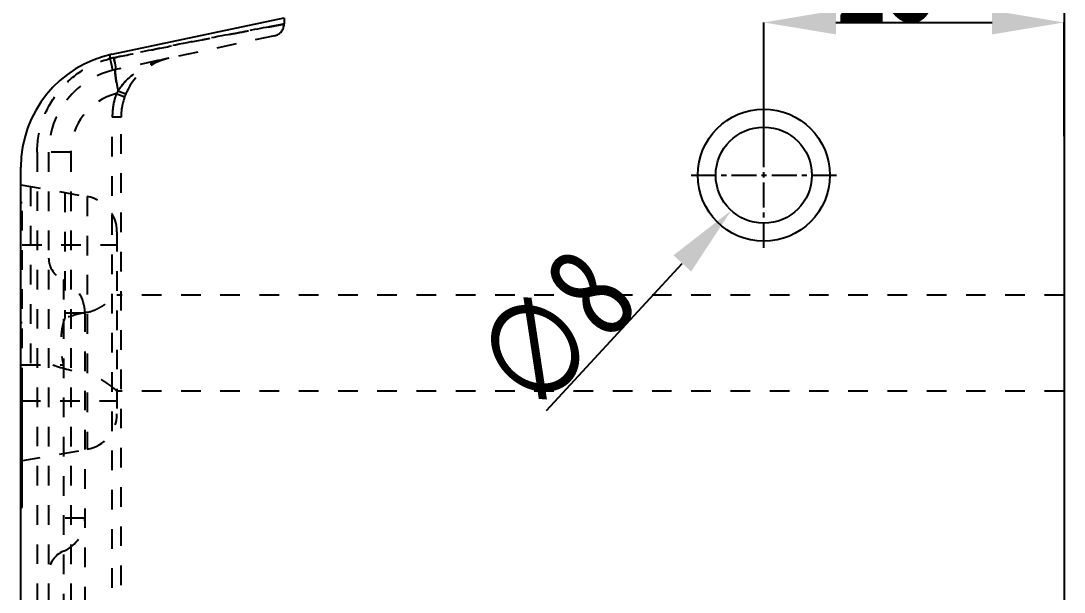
# Model space of a CAD drawing. Header units: millimetres. Extents: x -2895 to -298, y -11750 to -2997.
# Drawn here: x -1461.9 to -1375.1, y -5915.2 to -5867.6 of the extents above; entities that cross this region are included whole.
import ezdxf

# ---------------------------------------------------------------- set-up
doc = ezdxf.new("R2010")
doc.units = ezdxf.units.MM
doc.header["$LTSCALE"] = 16.335
doc.header["$PDMODE"] = 3
doc.header["$PDSIZE"] = 0.3125
doc.linetypes.add('CENTER', pattern=[0.6, 0.375, -0.075, 0.075, -0.075])
doc.linetypes.add('HIDDEN', pattern=[0.2, 0.1, -0.1])
doc.layers.get('0').update_dxf_attribs({"linetype": 'CONTINUOUS'})
doc.layers.get('Defpoints').update_dxf_attribs({"linetype": 'CONTINUOUS'})
doc.layers.add('DEFAULT_2', color=8, linetype='HIDDEN')
doc.styles.get("Standard").update_dxf_attribs({"font": 'txt', "width": 0.8})
doc.dimstyles.new('ISO-25', dxfattribs={"dimtxt": 8, "dimasz": 6, "dimexe": 0, "dimexo": 0, "dimgap": 0, "dimtad": 1, "dimdsep": 46, "dimtxsty": 'Standard', "dimcen": 0, "dimclrd": 4, "dimclre": 4, "dimclrt": 6, "dimazin": 0, "dimtfac": 1, "dimtofl": 0, "dimtmove": 0, "dimatfit": 3, "dimfxl": 0, "dimarcsym": 0})

# ---------------------------------------------------------------- blocks, each defined once
blk = doc.blocks.new('*D1428')
at = {"color": 4, "lineweight": -2}
for p, q in [((-1400.065, -5878.224), (-1400.065, -5867.747)), ((-1394.065, -5867.747), (-1381.065, -5867.747)), ((-1375.065, -5877.217), (-1375.065, -5867.747))]:
    blk.add_line(p, q, dxfattribs=at)
at = {"color": 4}
for points in [[(-1394.065, -5866.747), (-1394.065, -5868.747), (-1400.065, -5867.747)], [(-1381.065, -5866.747), (-1381.065, -5868.747), (-1375.065, -5867.747)]]:
    blk.add_solid(points, dxfattribs=at)
at = {"layer": 'Defpoints', "color": 0}
for p in [(-1375.065, -5867.747), (-1375.065, -5877.217), (-1400.065, -5878.224)]:
    blk.add_point(p, dxfattribs=at)
at = {"color": 6, "insert": (-1389.74, -5863.747), "char_height": 8, "attachment_point": 5}
blk.add_mtext('25', dxfattribs=at)
blk = doc.blocks.new('*D1429')
at = {"color": 4, "lineweight": -2}
blk.add_line((-1418.153, -5900.061), (-1406.848, -5887.815), dxfattribs=at)
at = {"color": 4}
blk.add_solid([(-1407.582, -5887.137), (-1406.113, -5888.494), (-1402.778, -5883.407)], dxfattribs=at)
at = {"layer": 'Defpoints', "color": 0}
for p in [(-1397.351, -5877.529), (-1402.778, -5883.407)]:
    blk.add_point(p, dxfattribs=at)
at = {"color": 6, "insert": (-1417.474, -5893.429), "char_height": 8, "attachment_point": 5, "rotation": 47.28739}
blk.add_mtext('∅8', dxfattribs=at)

msp = doc.modelspace()

# ---------------------------------------------------------------- linework, layer by layer
at = {"color": 7, "linetype": 'Continuous'}
for p, q in [((-1375.065, -5795.468), (-1375.065, -6175.468)), ((-1454.297, -5870.393), (-1440, -5867.354)), ((-1461.909, -6175.468), (-1461.909, -5879.793)), ((-1461.909, -5898.142), (-1461.809, -5898.142)), ((-1461.809, -5908.142), (-1461.809, -5898.142)), ((-1461.909, -5908.142), (-1461.809, -5908.142))]:
    msp.add_line(p, q, dxfattribs=at)
at = {"color": 1, "linetype": 'CENTER', "ltscale": 0.342088}
for p, q in [((-1400.065, -5886.518), (-1400.065, -5874.418)), ((-1406.115, -5880.468), (-1394.015, -5880.468))]:
    msp.add_line(p, q, dxfattribs=at)
at = {"color": 7, "linetype": 'Continuous'}
for radius in [5.5, 4]:
    msp.add_circle((-1400.065, -5880.468), radius, dxfattribs=at)
msp.add_arc((-1452.299, -5879.793), 9.61, 102, 180, dxfattribs=at)
at = {"layer": 'DEFAULT_2', "color": 8, "linetype": 'HIDDEN'}
for p, q in [((-1440.364, -5867.946), (-1441.232, -5868.11)), ((-1440.326, -5867.939), (-1440.364, -5867.946)), ((-1440, -5867.876), (-1440.326, -5867.939)), ((-1440, -5867.354), (-1440, -5867.876)), ((-1440.796, -5868.859), (-1454.025, -5871.671)), ((-1454.496, -5870.437), (-1454.496, -5870.762)), ((-1454.301, -6052.061), (-1454.301, -5875.643)), ((-1453.567, -5875.643), (-1454.301, -5875.643)), ((-1453.567, -6061.633), (-1453.567, -5875.643)), ((-1460.55, -5878.55), (-1460.55, -6083.955)), ((-1457.762, -5878.552), (-1460.55, -5878.552)), ((-1459.597, -5878.552), (-1459.597, -6082.951)), ((-1457.762, -5878.552), (-1457.762, -6052.363)), ((-1461.909, -5881.273), (-1456.388, -5882.246)), ((-1461.109, -5881.414), (-1461.109, -5896.273)), ((-1458.25, -5881.918), (-1458.25, -5892.345)), ((-1461.809, -5882.773), (-1461.909, -5882.773)), ((-1461.809, -5898.142), (-1461.809, -5882.773)), ((-1456.388, -5882.246), (-1456.388, -5903.299)), ((-1453.909, -5885.201), (-1453.909, -5900.345)), ((-1461.809, -5886.273), (-1453.909, -5886.273)), ((-1461.809, -5887.773), (-1461.909, -5887.773)), ((-1458.367, -5889.197), (-1458.367, -6040.429)), ((-1375.065, -5890.463), (-1453.909, -5890.463)), ((-1456.582, -5891.95), (-1459.597, -5891.95)), ((-1456.582, -5891.886), (-1456.582, -6037.739)), ((-1461.809, -5892.773), (-1461.909, -5892.773)), ((-1461.909, -5896.273), (-1458.347, -5896.273)), ((-1375.065, -5898.463), (-1453.909, -5898.463)), ((-1461.909, -5899.273), (-1453.909, -5899.273)), ((-1461.809, -5903.142), (-1461.909, -5903.142)), ((-1461.909, -5904.273), (-1456.388, -5903.299)), ((-1456.582, -5909.035), (-1459.597, -5909.035))]:
    msp.add_line(p, q, dxfattribs=at)
for centre, radius, start, end in [((-1441.005, -5867.876), 1.005, 282, 0), ((-1169.615, -7243.062), 1401.565, 101.554039, 101.714126), ((-1452.35, -5879.011), 8.524, 104.58538, 105.79585), ((-1452.56, -5878.558), 8.033, 101.58766, 103.95), ((-1469.716, -5873.975), 15.886, 10.59442, 11.94339), ((-1448.542, -5875.643), 5.025, 102, 155.50932), ((-1452.562, -5878.552), 7.035, 102, 180), ((-1434.314, -5869.475), 19.907, 189.52007, 191.49739), ((-1449.775, -5876.008), 4.792, 143.87039, 145.39355), ((-1449.631, -5876.114), 4.97, 141.28486, 143.86446), ((-1452.738, -5878.552), 5.024, 104.0796, 180.00392), ((-1448.433, -5875.649), 5.868, 160.37115, 179.93391), ((-1448.518, -5875.632), 5.782, 165.11816, 166.84579), ((-1448.474, -5875.644), 5.828, 160.28695, 165.11483), ((-1449.2, -5876.318), 5.443, 148.12089, 150.98866), ((-1449.236, -5876.297), 5.401, 148.11712, 150.99538), ((-1449.258, -5876.284), 5.377, 148.10088, 149.0694), ((-1449.919, -5875.909), 4.617, 145.38832, 147.71906), ((-1448.527, -5875.647), 5.041, 161.92714, 179.97107), ((-1448.493, -5875.658), 5.077, 160.3247, 161.92661), ((-1448.719, -5875.576), 4.836, 158.08001, 160.3426), ((-1448.591, -5875.627), 4.974, 156.95863, 158.07925), ((-1448.624, -5875.609), 4.937, 155.47055, 157.00213), ((-1448.653, -5875.596), 4.905, 155.49134, 157.00678), ((-1448.582, -5875.639), 4.985, 172.58813, 175.08154), ((-1448.548, -5875.643), 5.02, 170.11234, 172.58814), ((-1448.496, -5875.642), 5.071, 178.57189, 180.00455), ((-1448.554, -5875.64), 5.013, 175.08892, 178.57599), ((-1456.909, -5885.201), 3, 0, 80), ((-1457.587, -5887.344), 2.01, 180, 247.18511), ((-1459.497, -5891.883), 2.914, 0.00003, 67.18511), ((-1456.909, -5900.345), 3, 280, 0), ((-1459.497, -5909.102), 2.914, 292.81489, 359.99997), ((-1457.587, -5913.641), 2.01, 112.81489, 180)]:
    msp.add_arc(centre, radius, start, end, dxfattribs=at)
for centre, major_axis, ratio, start_param, end_param in [((-1456.365, -5894.463), (0, 4), 0.555556, 1.012873, 2.040363), ((-1439.005, -5894.463), (22.685, 0), 0.176327, 2.443782, 2.583669), ((-1439.005, -5894.463), (22.685, 0), 0.176327, -2.672026, -2.443782)]:
    msp.add_ellipse(centre, major_axis=major_axis, ratio=ratio, start_param=start_param, end_param=end_param, dxfattribs=at)
for points, knots in [([(-1454.173, -5870.688), (-1453.345, -5870.516), (-1451.696, -5870.176), (-1449.249, -5869.675), (-1447.244, -5869.271), (-1445.69, -5868.963), (-1444.589, -5868.747), (-1443.559, -5868.549), (-1442.626, -5868.372), (-1441.816, -5868.219), (-1441.229, -5868.109), (-1440.838, -5868.036), (-1440.606, -5867.992), (-1440.415, -5867.956), (-1440.263, -5867.927), (-1440.149, -5867.905), (-1440.075, -5867.891), (-1440.036, -5867.883), (-1440.015, -5867.88), (-1440.008, -5867.876), (-1440, -5867.877), (-1440, -5867.876)], [0, 0, 0, 0, 0.175665, 0.349427, 0.518733, 0.600279, 0.678344, 0.751574, 0.818001, 0.875602, 0.922708, 0.941916, 0.958223, 0.971684, 0.982353, 0.990342, 0.995827, 0.997686, 0.998986, 0.99975, 1, 1, 1, 1]), ([(-1441.232, -5868.11), (-1442.55, -5868.357), (-1445.589, -5868.934), (-1448.621, -5869.547), (-1450.338, -5869.898)], [0, 0, 0, 0, 0.433594, 1, 1, 1, 1]), ([(-1460.55, -5878.55), (-1460.545, -5877.668), (-1460.256, -5875.892), (-1458.971, -5873.528), (-1456.998, -5871.699), (-1455.348, -5870.983), (-1454.496, -5870.762)], [0, 0, 0, 0, 0.250142, 0.500189, 0.750131, 1, 1, 1, 1]), ([(-1454.496, -5870.762), (-1454.466, -5870.881), (-1454.423, -5871.058), (-1454.371, -5871.285), (-1454.339, -5871.436), (-1454.316, -5871.556), (-1454.3, -5871.651), (-1454.299, -5871.697), (-1454.294, -5871.734), (-1454.3, -5871.735)], [0, 0, 0, 0, 0.369989, 0.548153, 0.705362, 0.831209, 0.922768, 0.979071, 1, 1, 1, 1]), ([(-1454.173, -5870.688), (-1454.148, -5870.808), (-1454.112, -5870.987), (-1454.071, -5871.217), (-1454.045, -5871.369), (-1454.029, -5871.49), (-1454.018, -5871.586), (-1454.019, -5871.633), (-1454.018, -5871.669), (-1454.025, -5871.671)], [0, 0, 0, 0, 0.369442, 0.54739, 0.704449, 0.830237, 0.921852, 0.978376, 1, 1, 1, 1]), ([(-1449.587, -5870.727), (-1450.416, -5870.904), (-1452.041, -5871.523), (-1453.362, -5872.715), (-1453.822, -5873.443)], [0, 0, 0, 0, 0.495964, 1, 1, 1, 1]), ([(-1449.587, -5870.727), (-1450.416, -5870.904), (-1452.041, -5871.523), (-1453.362, -5872.715), (-1453.822, -5873.443)], [0, 0, 0, 0, 0.49595, 1, 1, 1, 1]), ([(-1449.587, -5870.727), (-1449.858, -5870.785), (-1450.94, -5871.075), (-1451.964, -5871.602), (-1452.623, -5872.127)], [0, 0, 0, 0, 0.247745, 1, 1, 1, 1]), ([(-1454.298, -5871.682), (-1454.297, -5871.695), (-1454.297, -5871.709), (-1454.296, -5871.734), (-1454.301, -5871.735)], [0, 0, 0, 0, 0.722218, 1, 1, 1, 1]), ([(-1453.948, -5872.768), (-1453.982, -5872.562), (-1454.029, -5872.231), (-1454.063, -5871.896), (-1454.056, -5871.769)], [0, 0, 0, 0, 0.621805, 1, 1, 1, 1]), ([(-1454.025, -5871.671), (-1454.038, -5871.674), (-1454.056, -5871.728), (-1454.058, -5871.818), (-1454.053, -5871.982), (-1454.031, -5872.2), (-1453.995, -5872.472), (-1453.929, -5872.893), (-1453.867, -5873.22), (-1453.822, -5873.443)], [0, 0, 0, 0, 0.022515, 0.075463, 0.164696, 0.288874, 0.443886, 0.620819, 1, 1, 1, 1]), ([(-1454.025, -5871.671), (-1454.038, -5871.674), (-1454.056, -5871.728), (-1454.058, -5871.818), (-1454.053, -5871.982), (-1454.031, -5872.2), (-1453.995, -5872.472), (-1453.929, -5872.893), (-1453.867, -5873.22), (-1453.822, -5873.443)], [0, 0, 0, 0, 0.022515, 0.075463, 0.164695, 0.288872, 0.443883, 0.620817, 1, 1, 1, 1]), ([(-1454.056, -5871.769), (-1454.054, -5871.745), (-1454.053, -5871.713), (-1454.036, -5871.673), (-1454.025, -5871.671)], [0, 0, 0, 0, 0.687916, 1, 1, 1, 1]), ([(-1454.02, -5871.585), (-1454.018, -5871.606), (-1454.019, -5871.628), (-1454.017, -5871.669), (-1454.025, -5871.671)], [0, 0, 0, 0, 0.725416, 1, 1, 1, 1]), ([(-1452.623, -5872.127), (-1452.703, -5872.191), (-1453.022, -5872.459), (-1453.313, -5872.76), (-1453.509, -5873.005)], [0, 0, 0, 0, 0.247167, 1, 1, 1, 1]), ([(-1453.96, -5873.678), (-1453.874, -5873.709), (-1453.748, -5873.756), (-1453.586, -5873.817), (-1453.48, -5873.857), (-1453.396, -5873.892), (-1453.331, -5873.917), (-1453.298, -5873.937), (-1453.274, -5873.943), (-1453.273, -5873.949)], [0, 0, 0, 0, 0.371202, 0.547557, 0.703045, 0.828267, 0.920304, 0.977884, 1, 1, 1, 1]), ([(-1453.96, -5873.678), (-1453.874, -5873.709), (-1453.748, -5873.756), (-1453.586, -5873.817), (-1453.48, -5873.857), (-1453.396, -5873.892), (-1453.331, -5873.917), (-1453.298, -5873.937), (-1453.274, -5873.943), (-1453.273, -5873.949)], [0, 0, 0, 0, 0.371154, 0.54749, 0.70297, 0.828196, 0.920249, 0.977854, 1, 1, 1, 1]), ([(-1453.96, -5873.678), (-1453.811, -5873.732), (-1453.609, -5873.805), (-1453.384, -5873.896), (-1453.307, -5873.928), (-1453.282, -5873.942)], [0, 0, 0, 0, 0.65534, 0.883024, 1, 1, 1, 1]), ([(-1453.822, -5873.443), (-1453.742, -5873.477), (-1453.623, -5873.525), (-1453.471, -5873.584), (-1453.371, -5873.622), (-1453.291, -5873.65), (-1453.229, -5873.671), (-1453.195, -5873.677), (-1453.172, -5873.684), (-1453.168, -5873.68)], [0, 0, 0, 0, 0.374891, 0.550855, 0.705313, 0.829431, 0.920515, 0.977489, 1, 1, 1, 1]), ([(-1453.822, -5873.443), (-1453.692, -5873.498), (-1453.483, -5873.578), (-1453.274, -5873.661), (-1453.193, -5873.679)], [0, 0, 0, 0, 0.632125, 1, 1, 1, 1]), ([(-1453.822, -5873.443), (-1453.692, -5873.498), (-1453.483, -5873.578), (-1453.274, -5873.661), (-1453.193, -5873.679)], [0, 0, 0, 0, 0.632204, 1, 1, 1, 1]), ([(-1453.193, -5873.679), (-1453.19, -5873.679), (-1453.183, -5873.68), (-1453.171, -5873.684), (-1453.168, -5873.68)], [0, 0, 0, 0, 0.401577, 1, 1, 1, 1]), ([(-1453.193, -5873.679), (-1453.19, -5873.679), (-1453.183, -5873.68), (-1453.171, -5873.684), (-1453.168, -5873.68)], [0, 0, 0, 0, 0.401511, 1, 1, 1, 1]), ([(-1456.388, -5891.893), (-1456.213, -5891.856), (-1455.877, -5891.75), (-1455.416, -5891.531), (-1455.006, -5891.292), (-1454.653, -5891.054), (-1454.394, -5890.866), (-1454.219, -5890.731), (-1454.114, -5890.648), (-1454.03, -5890.578), (-1453.965, -5890.526), (-1453.932, -5890.489), (-1453.909, -5890.472), (-1453.909, -5890.464)], [0, 0, 0, 0, 0.185738, 0.363746, 0.528886, 0.67771, 0.806212, 0.860747, 0.907508, 0.945539, 0.974061, 0.992403, 1, 1, 1, 1]), ([(-1453.909, -5898.461), (-1453.909, -5898.454), (-1453.932, -5898.436), (-1453.965, -5898.4), (-1454.03, -5898.347), (-1454.114, -5898.278), (-1454.219, -5898.195), (-1454.394, -5898.06), (-1454.653, -5897.871), (-1455.006, -5897.633), (-1455.416, -5897.394), (-1455.877, -5897.176), (-1456.213, -5897.07), (-1456.388, -5897.033)], [0, 0, 0, 0, 0.007593, 0.025927, 0.054443, 0.092474, 0.139241, 0.193784, 0.322313, 0.471153, 0.636272, 0.814261, 1, 1, 1, 1])]:
    msp.add_open_spline(points, degree=3, knots=knots, dxfattribs=at)
for points in [[(-1454.302, -5871.65), (-1454.3, -5871.661), (-1454.299, -5871.672), (-1454.298, -5871.682)], [(-1454.148, -5874.316), (-1454.25, -5874.749), (-1454.3, -5875.198), (-1454.3, -5875.643)]]:
    msp.add_open_spline(points, degree=3, dxfattribs=at)

# ---------------------------------------------------------------- dimensions: what is measured, and where the dimension line sits
dim = msp.add_linear_dim(base=(-1375.065, -5867.747), p1=(-1400.065, -5878.224), p2=(-1375.065, -5877.217), dimstyle='ISO-25', override={"dimfxl": 1.25})
dim.commit()
dim.dimension.update_dxf_attribs({"geometry": '*D1428', "text_midpoint": (-1389.74, -5867.747), "dimtype": 160})
dim = msp.add_diameter_dim_2p(p1=(-1397.351, -5877.529), p2=(-1402.778, -5883.407), dimstyle='ISO-25', override={"dimfxl": 1.25})
dim.commit()
dim.dimension.update_dxf_attribs({"geometry": '*D1429', "text_midpoint": (-1417.474, -5893.429)})

doc.saveas('drawing.dxf')
